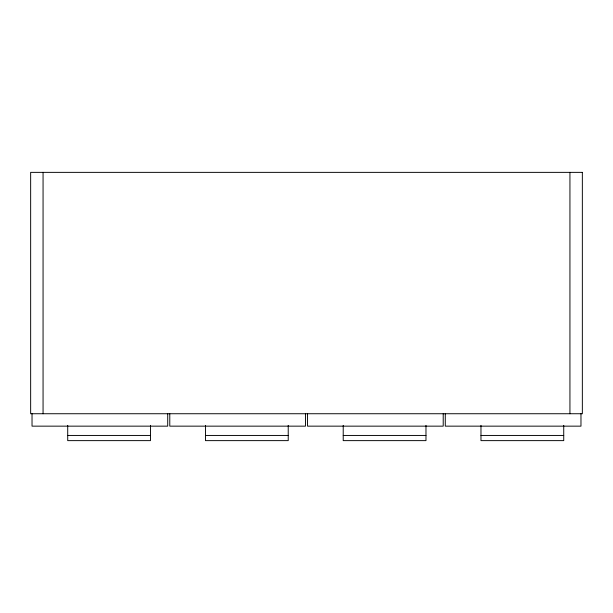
<?xml version="1.0" encoding="UTF-8"?>
<svg xmlns="http://www.w3.org/2000/svg" width="613" height="613" viewBox="0 0 613 613"><rect width="100%" height="100%" fill="white"/><g stroke="black" fill="none" stroke-linecap="round" stroke-linejoin="round"><path stroke-width="0.92" d="M67.714 435.445L150.469 435.445M205.47 435.445L288.225 435.445M343.219 435.445L425.974 435.445M480.975 435.445L563.73 435.445M580.971 413.737L580.971 426.15L445.283 426.15L445.283 413.737M569.937 172.368L569.937 413.737M563.73 425.376L563.73 440.624L480.975 440.632L480.975 425.376M443.214 413.737L443.214 426.15L307.534 426.15L307.534 413.737M425.974 425.376L425.974 440.624L343.219 440.632L343.219 425.376M305.466 413.737L305.466 426.15L169.778 426.15L169.778 413.737M288.225 425.376L288.225 440.624L205.47 440.632L205.47 425.376M167.709 413.737L167.709 426.15L32.029 426.15L32.029 413.737M150.469 425.376L150.469 440.624L67.714 440.632L67.714 425.376M43.063 172.368L43.063 413.737M582.35 172.368L30.65 172.368L30.65 413.737L582.35 413.737L582.35 172.368"/></g></svg>
